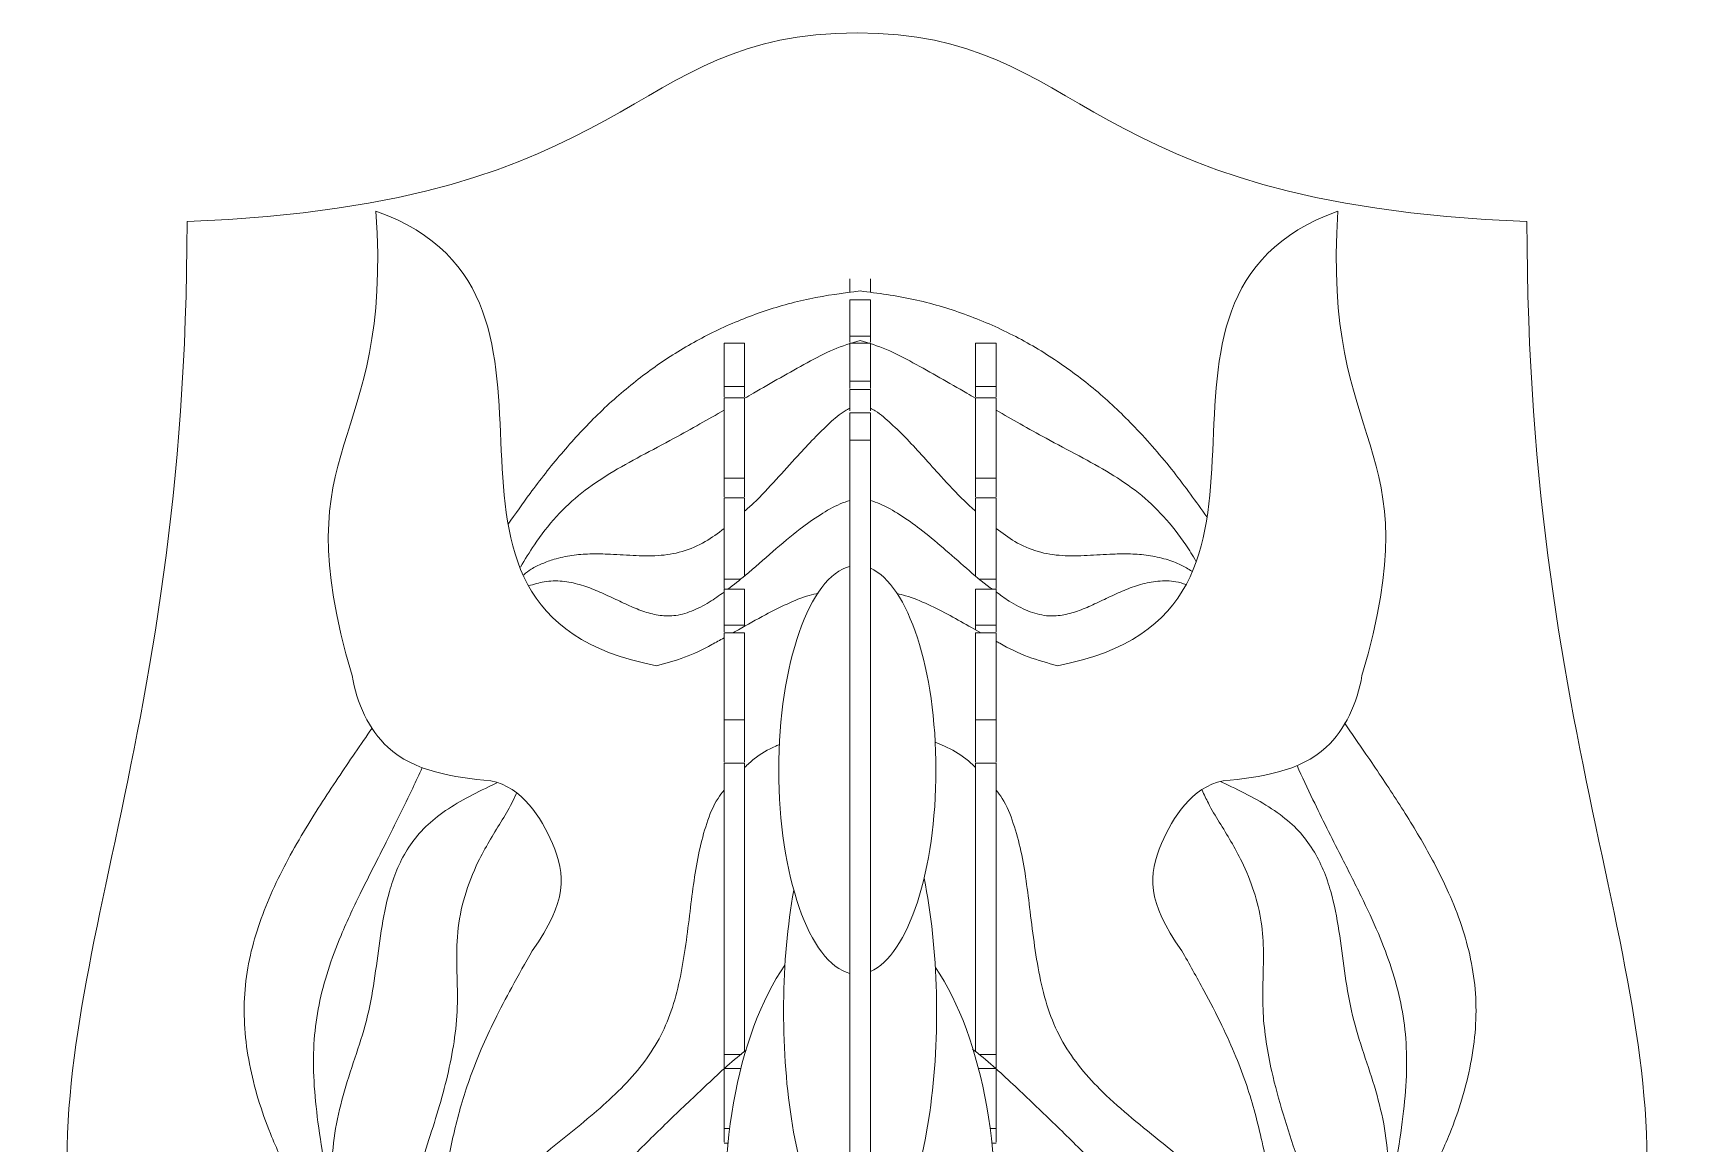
# Model space of a CAD drawing. Header units: millimetres. Extents: x -790 to 3917, y -2121 to 391.
# Drawn here: x -133.5 to 187.4, y -1247.1 to -1031 of the extents above; entities that cross this region are included whole.
import ezdxf

# ---------------------------------------------------------------- set-up
doc = ezdxf.new("R2010")
doc.units = ezdxf.units.MM

msp = doc.modelspace()

# ---------------------------------------------------------------- linework, layer by layer
at = {"color": 7, "linetype": 'Continuous', "lineweight": 15}
for p, q in [((29.56, -1082.89), (25.56, -1082.89)), ((25.56, -1089.99), (29.56, -1089.99)), ((25.56, -1089.99), (25.56, -1091.18)), ((29.56, -1089.99), (29.56, -1091.18)), ((5.06, -1091.33), (1.06, -1091.33)), ((29.56, -1091.35), (25.56, -1091.35)), ((54.06, -1091.33), (50.06, -1091.33)), ((1.06, -1099.78), (5.06, -1099.78)), ((1.06, -1101.81), (1.06, -1099.78)), ((5.06, -1101.81), (5.06, -1099.78)), ((25.56, -1098.78), (29.56, -1098.78)), ((25.56, -1098.78), (25.56, -1100.21)), ((29.56, -1100.39), (25.56, -1100.39)), ((29.56, -1098.78), (29.56, -1100.21)), ((50.06, -1099.78), (54.06, -1099.78)), ((50.06, -1099.78), (50.06, -1101.81)), ((54.06, -1099.78), (54.06, -1101.81)), ((5.06, -1101.98), (1.06, -1101.98)), ((54.06, -1101.98), (50.06, -1101.98)), ((29.56, -1110.25), (25.56, -1110.25)), ((1.06, -1117.63), (5.06, -1117.63)), ((1.06, -1121.29), (1.06, -1117.63)), ((5.06, -1121.29), (5.06, -1117.63)), ((50.06, -1117.63), (54.06, -1117.63)), ((50.06, -1117.63), (50.06, -1121.29)), ((54.06, -1117.63), (54.06, -1121.29)), ((5.06, -1121.47), (1.06, -1121.47)), ((54.06, -1121.47), (50.06, -1121.47)), ((1.06, -1137.34), (4.25, -1137.34)), ((1.06, -1139.12), (1.06, -1137.34)), ((5.06, -1139.29), (1.06, -1139.29)), ((54.06, -1139.29), (50.06, -1139.29)), ((50.9, -1137.34), (54.06, -1137.34)), ((54.06, -1137.34), (54.06, -1139.12)), ((1.06, -1146.29), (5.06, -1146.29)), ((1.06, -1147.57), (1.06, -1146.29)), ((5.06, -1147.74), (1.06, -1147.74)), ((5.06, -1146.51), (5.06, -1146.29)), ((50.06, -1146.29), (54.06, -1146.29)), ((50.06, -1146.29), (50.06, -1147.17)), ((54.06, -1147.74), (50.06, -1147.74)), ((54.06, -1146.29), (54.06, -1147.57)), ((1.06, -1164.68), (5.06, -1164.68)), ((1.06, -1172.93), (1.06, -1164.68)), ((5.06, -1172.93), (5.06, -1164.68)), ((50.06, -1164.68), (54.06, -1164.68)), ((50.06, -1164.68), (50.06, -1172.93)), ((54.06, -1164.68), (54.06, -1172.93)), ((5.06, -1173.11), (1.06, -1173.11)), ((54.06, -1173.11), (50.06, -1173.11)), ((25.56, -1214.09), (25.56, -1181.26)), ((29.56, -1181.26), (29.56, -1213.73)), ((1.06, -1229.84), (4.44, -1229.84)), ((1.06, -1232.45), (1.06, -1229.84)), ((50.68, -1229.84), (54.06, -1229.84)), ((54.06, -1229.84), (54.06, -1232.45)), ((4.33, -1232.62), (1.06, -1232.62)), ((54.06, -1232.62), (50.62, -1232.62)), ((1.06, -1244.28), (2.14, -1244.28)), ((1.06, -1246.93), (1.06, -1244.28)), ((52.88, -1244.28), (54.06, -1244.28)), ((54.06, -1244.28), (54.06, -1246.93)), ((1.81, -1247.1), (1.06, -1247.1)), ((54.06, -1247.1), (53.23, -1247.1))]:
    msp.add_line(p, q, dxfattribs=at)
for centre, major_axis, ratio, start_param, end_param in [((27.03, -1174.45), (0, -39.82), 0.384256, 3.237914, 6.186864), ((27.03, -1174.45), (0, -39.82), 0.384256, 0.165979, 2.975614), ((27.56, -1221.53), (0, -47.3), 0.315159, 0.134575, 2.152609), ((27.56, -1221.53), (0, -47.3), 0.315159, 4.188461, 6.14861), ((27.56, -1259.74), (0.21, -56.56), 0.466271, 3.721569, 6.199171), ((27.56, -1259.74), (0.21, -56.56), 0.466271, 0.067798, 2.54421)]:
    msp.add_ellipse(centre, major_axis=major_axis, ratio=ratio, start_param=start_param, end_param=end_param, dxfattribs=at)
for points, degree in [([(-103.52, -1067.69), (-14.75, -1064.11), (-18.66, -1030.96), (26.96, -1030.96)], 3), ([(26.96, -1030.96), (72.58, -1030.96), (68.66, -1064.11), (157.44, -1067.69)], 3), ([(-71.38, -1156.08), (-85.18, -1109.72), (-63.42, -1112.83), (-66.72, -1065.65)], 3), ([(-66.72, -1065.65), (-19.46, -1082.48), (-67.1, -1143.72), (-12.11, -1154.16)], 3), ([(66.02, -1154.16), (121.01, -1143.72), (73.38, -1082.48), (120.63, -1065.65)], 3), ([(120.63, -1065.65), (117.34, -1112.83), (139.1, -1109.72), (125.3, -1156.08)], 3), ([(25.56, -1078.83), (25.56, -1079.7), (25.56, -1080.56), (25.56, -1081.39)], 3), ([(29.56, -1078.83), (29.56, -1079.7), (29.56, -1080.56), (29.56, -1081.39)], 3), ([(25.56, -1082.89), (25.56, -1085.33), (25.56, -1087.64), (25.56, -1089.99)], 3), ([(29.56, -1082.89), (29.56, -1085.33), (29.56, -1087.64), (29.56, -1089.99)], 3), ([(1.06, -1091.33), (1.06, -1093.6), (1.06, -1096.36), (1.06, -1099.78)], 3), ([(5.06, -1091.33), (5.06, -1093.6), (5.06, -1096.36), (5.06, -1099.78)], 3), ([(25.56, -1091.35), (25.56, -1093.69), (25.56, -1096.11), (25.56, -1098.78)], 3), ([(29.56, -1091.35), (29.56, -1093.69), (29.56, -1096.11), (29.56, -1098.78)], 3), ([(50.06, -1091.33), (50.06, -1093.6), (50.06, -1096.36), (50.06, -1099.78)], 3), ([(54.06, -1091.33), (54.06, -1093.6), (54.06, -1096.36), (54.06, -1099.78)], 3), ([(25.56, -1100.39), (25.56, -1104.55)], 1), ([(29.56, -1100.39), (29.56, -1104.55)], 1), ([(29.56, -1104.9), (25.56, -1104.9)], 1)]:
    msp.add_open_spline(points, degree=degree, dxfattribs=at)
for points, knots in [([(-64.64, -1464.17), (-64.64, -1399.93), (-165.83, -1261.5), (-103.52, -1173.67), (-103.52, -1067.69)], [0, 0, 0, 0, 0.518408, 1, 1, 1, 1]), ([(157.44, -1067.69), (157.44, -1173.67), (219.74, -1261.5), (118.55, -1399.93), (118.55, -1464.17)], [0, 0, 0, 0, 0.481592, 1, 1, 1, 1]), ([(-40.96, -1126.6), (-39.56, -1124.6), (-36.3, -1119.9), (-30.71, -1112.84), (-24.07, -1105.56), (-16.82, -1099.08), (-9, -1093.49), (-0.67, -1088.82), (8.29, -1085.15), (17.74, -1082.45), (24.27, -1081.61), (27.56, -1081.18)], [0, 0, 0, 0, 0.085962, 0.201464, 0.316765, 0.432692, 0.54313, 0.654873, 0.768349, 0.883526, 1, 1, 1, 1]), ([(27.56, -1081.18), (31.04, -1081.64), (37.96, -1082.55), (47.94, -1085.52), (57.35, -1089.58), (66.05, -1094.73), (73.99, -1100.76), (81.57, -1107.99), (88.62, -1116.16), (92.99, -1122.24), (95.1, -1125.18)], [0, 0, 0, 0, 0.12603, 0.250544, 0.373062, 0.49368, 0.61288, 0.730909, 0.869606, 1, 1, 1, 1]), ([(5.06, -1102.09), (5.63, -1101.76), (7.95, -1100.41), (12, -1098.08), (17.19, -1095.18), (22.25, -1092.47), (25.83, -1091.36), (27.56, -1090.83)], [0, 0, 0, 0, 0.078358, 0.318843, 0.556196, 0.785181, 1, 1, 1, 1]), ([(27.56, -1090.83), (29.29, -1091.36), (32.86, -1092.47), (37.93, -1095.18), (43.11, -1098.08), (47.16, -1100.41), (49.47, -1101.75), (50.03, -1102.07)], [0, 0, 0, 0, 0.215136, 0.444459, 0.682162, 0.923002, 1, 1, 1, 1]), ([(1.06, -1101.98), (1.06, -1104.76), (1.06, -1109.66), (1.06, -1115.51), (1.06, -1117.63)], [0.07671218, 0.07671218, 0.07671218, 0.07671218, 0.10533173, 0.12115895, 0.12115895, 0.12115895, 0.12115895]), ([(5.06, -1101.98), (5.06, -1104.76), (5.06, -1109.66), (5.06, -1115.51), (5.06, -1117.63)], [0.07671218, 0.07671218, 0.07671218, 0.07671218, 0.10533173, 0.12115895, 0.12115895, 0.12115895, 0.12115895]), ([(5.06, -1124.1), (5.65, -1123.58), (7.83, -1121.65), (11.19, -1117.95), (15.04, -1113.69), (18.47, -1109.95), (21.53, -1107), (23.82, -1104.93), (25.25, -1104.17), (25.56, -1104.01)], [0, 0, 0, 0, 0.082406, 0.302969, 0.520058, 0.681886, 0.831106, 0.964083, 1, 1, 1, 1]), ([(29.56, -1104.02), (29.88, -1104.19), (31.36, -1104.97), (33.7, -1107.1), (36.82, -1110.12), (40, -1113.62), (43.67, -1117.66), (46.93, -1121.29), (49.32, -1123.43), (50.06, -1124.09)], [0, 0, 0, 0, 0.038097, 0.174025, 0.326685, 0.492182, 0.665748, 0.896949, 1, 1, 1, 1]), ([(50.06, -1101.98), (50.06, -1104.76), (50.06, -1109.66), (50.06, -1115.51), (50.06, -1117.63)], [0.07671218, 0.07671218, 0.07671218, 0.07671218, 0.10533173, 0.12115895, 0.12115895, 0.12115895, 0.12115895]), ([(54.06, -1101.98), (54.06, -1104.76), (54.06, -1109.66), (54.06, -1115.51), (54.06, -1117.63)], [0.07671218, 0.07671218, 0.07671218, 0.07671218, 0.10533173, 0.12115895, 0.12115895, 0.12115895, 0.12115895]), ([(-38.57, -1134.95), (-37.7, -1133.49), (-35.62, -1130.03), (-31.75, -1125.06), (-26.78, -1120.38), (-21.13, -1116.6), (-15.02, -1113.24), (-9.11, -1110.16), (-3.73, -1107.16), (-0.5, -1105.31), (1.06, -1104.41)], [0, 0, 0, 0, 0.100156, 0.237761, 0.369575, 0.500914, 0.636966, 0.780778, 0.89381, 1, 1, 1, 1]), ([(25.56, -1104.9), (25.56, -1104.91), (25.56, -1104.93), (25.56, -1105.13), (25.56, -1105.63), (25.56, -1106.66), (25.56, -1108.28), (25.56, -1109.53), (25.56, -1110.25)], [0, 0, 0, 0, 0.054376, 0.117047, 0.187751, 0.375357, 0.643377, 1, 1, 1, 1]), ([(29.56, -1104.9), (29.56, -1104.91), (29.56, -1104.93), (29.56, -1105.13), (29.56, -1105.63), (29.56, -1106.66), (29.56, -1108.28), (29.56, -1109.53), (29.56, -1110.25)], [0, 0, 0, 0, 0.054376, 0.117047, 0.187751, 0.375357, 0.643377, 1, 1, 1, 1]), ([(54.06, -1104.41), (55.62, -1105.31), (58.84, -1107.16), (64.22, -1110.16), (70.13, -1113.24), (76.25, -1116.6), (81.9, -1120.37), (86.86, -1125.07), (90.47, -1129.66), (92.32, -1132.72), (92.96, -1133.79)], [0, 0, 0, 0, 0.109118, 0.225267, 0.373045, 0.512849, 0.64781, 0.783259, 0.924658, 1, 1, 1, 1]), ([(25.56, -1110.25), (25.56, -1113.48), (25.56, -1119.88), (25.56, -1129.71), (25.56, -1139.48), (25.56, -1149.21), (25.56, -1159.85), (25.56, -1171.34), (25.56, -1183.78), (25.56, -1197.71), (25.56, -1212.96), (25.56, -1229.1), (25.56, -1244.84), (25.56, -1258.56), (25.56, -1270.49), (25.56, -1280.66), (25.56, -1290.96), (25.56, -1301.15), (25.56, -1308.9), (25.56, -1313.1), (25.56, -1314.18)], [0, 0, 0, 0, 0.046202, 0.091664, 0.13679, 0.181783, 0.226885, 0.286315, 0.345975, 0.40556, 0.485012, 0.564195, 0.643567, 0.723287, 0.775222, 0.827264, 0.87937, 0.931169, 0.982183, 1, 1, 1, 1]), ([(29.56, -1110.25), (29.56, -1113.48), (29.56, -1119.88), (29.56, -1129.71), (29.56, -1139.48), (29.56, -1149.21), (29.56, -1159.85), (29.56, -1171.34), (29.56, -1183.78), (29.56, -1197.71), (29.56, -1212.96), (29.56, -1229.1), (29.56, -1244.84), (29.56, -1258.56), (29.56, -1270.49), (29.56, -1280.66), (29.56, -1290.96), (29.56, -1301.15), (29.56, -1308.9), (29.56, -1313.1), (29.56, -1314.18)], [0, 0, 0, 0, 0.046202, 0.091664, 0.13679, 0.181783, 0.226885, 0.286315, 0.345975, 0.40556, 0.485012, 0.564195, 0.643567, 0.723287, 0.775222, 0.827264, 0.87937, 0.931169, 0.982183, 1, 1, 1, 1]), ([(1.06, -1121.47), (1.06, -1124.36), (1.06, -1130.31), (1.06, -1135.2), (1.06, -1137.34)], [0.13066989, 0.13066989, 0.13066989, 0.13066989, 0.15220673, 0.17533896, 0.17533896, 0.17533896, 0.17533896]), ([(1.81, -1139.29), (2.94, -1138.4), (5.95, -1136.03), (10.51, -1131.96), (15.28, -1127.87), (19.68, -1124.8), (22.92, -1122.89), (24.93, -1122.19), (25.56, -1121.97)], [0, 0, 0, 0, 0.145914, 0.388159, 0.621317, 0.783571, 0.93312, 1, 1, 1, 1]), ([(5.06, -1121.47), (5.06, -1123.45), (5.06, -1127.43), (5.06, -1132.7), (5.06, -1135.43), (5.06, -1136.69)], [0, 0, 0, 0, 0.349544, 0.698188, 1, 1, 1, 1]), ([(29.56, -1121.97), (30.18, -1122.19), (32.19, -1122.89), (35.43, -1124.8), (39.54, -1127.66), (43.78, -1131.26), (48.28, -1135.17), (51.41, -1137.96), (53.19, -1139.2), (53.33, -1139.29)], [0, 0, 0, 0, 0.0668341, 0.2162806, 0.3784237, 0.5751432, 0.7801758, 0.9835381, 1, 1, 1, 1]), ([(50.06, -1121.47), (50.06, -1123.45), (50.06, -1127.43), (50.06, -1132.69), (50.06, -1135.4), (50.06, -1136.65)], [0, 0, 0, 0, 0.350724, 0.700546, 1, 1, 1, 1]), ([(54.06, -1121.47), (54.06, -1124.36), (54.06, -1130.31), (54.06, -1135.2), (54.06, -1137.34)], [0.13066989, 0.13066989, 0.13066989, 0.13066989, 0.15220673, 0.17533896, 0.17533896, 0.17533896, 0.17533896]), ([(-37.95, -1136.45), (-37.48, -1136.07), (-36.38, -1135.19), (-34.35, -1134.25), (-31.71, -1133.27), (-28.6, -1132.61), (-25.12, -1132.35), (-21.15, -1132.41), (-16.72, -1132.72), (-11.83, -1132.86), (-6.99, -1132.12), (-2.63, -1130.22), (-0.13, -1128.35), (1.06, -1127.47)], [0, 0, 0, 0, 0.043604, 0.102708, 0.162243, 0.249048, 0.333342, 0.416335, 0.538581, 0.657123, 0.772934, 0.89215, 1, 1, 1, 1]), ([(54.06, -1127.45), (55.24, -1128.34), (57.74, -1130.22), (62.11, -1132.12), (66.94, -1132.86), (71.84, -1132.72), (76.26, -1132.41), (80.23, -1132.35), (83.72, -1132.61), (87.03, -1133.33), (89.9, -1134.37), (91.47, -1135.33), (92.15, -1135.76)], [0, 0, 0, 0, 0.111212, 0.233829, 0.352944, 0.474867, 0.6006, 0.68596, 0.772659, 0.86194, 0.93992, 1, 1, 1, 1]), ([(-36.98, -1138.63), (-35.98, -1138.31), (-33.86, -1137.63), (-30.45, -1137.6), (-27.06, -1138.28), (-23.86, -1139.45), (-20.79, -1140.87), (-17.79, -1142.32), (-14.82, -1143.58), (-11.81, -1144.42), (-8.55, -1144.57), (-5.14, -1143.62), (-1.89, -1141.94), (0.11, -1140.5), (1.06, -1139.82)], [0, 0, 0, 0, 0.0774979, 0.1644384, 0.2485696, 0.3325685, 0.4165486, 0.4992077, 0.5789731, 0.655216, 0.7297633, 0.817434, 0.9139285, 1, 1, 1, 1]), ([(1.06, -1139.29), (1.06, -1139.34), (1.06, -1142.18), (1.06, -1144.02), (1.06, -1146.29)], [0.18280188, 0.18280188, 0.18280188, 0.18280188, 0.18345673, 0.21791452, 0.21791452, 0.21791452, 0.21791452]), ([(5.06, -1139.29), (5.06, -1139.34), (5.06, -1142.18), (5.06, -1144.02), (5.06, -1146.29)], [0.18280188, 0.18280188, 0.18280188, 0.18280188, 0.18345673, 0.21791452, 0.21791452, 0.21791452, 0.21791452]), ([(50.06, -1139.29), (50.06, -1139.34), (50.06, -1142.18), (50.06, -1144.02), (50.06, -1146.29)], [0.18280188, 0.18280188, 0.18280188, 0.18280188, 0.18345673, 0.21791452, 0.21791452, 0.21791452, 0.21791452]), ([(54.06, -1139.8), (54.89, -1140.42), (56.84, -1141.84), (60.08, -1143.56), (63.61, -1144.58), (66.93, -1144.42), (69.94, -1143.58), (72.91, -1142.32), (75.9, -1140.87), (78.97, -1139.45), (82.18, -1138.27), (85.56, -1137.61), (88.62, -1137.59), (90.41, -1138.15), (91.07, -1138.35)], [0, 0, 0, 0, 0.078733, 0.183206, 0.277686, 0.354219, 0.432493, 0.514384, 0.599246, 0.685464, 0.771701, 0.858073, 0.947331, 1, 1, 1, 1]), ([(54.06, -1139.29), (54.06, -1139.34), (54.06, -1142.18), (54.06, -1144.02), (54.06, -1146.29)], [0.18280188, 0.18280188, 0.18280188, 0.18280188, 0.18345673, 0.21791452, 0.21791452, 0.21791452, 0.21791452]), ([(2.84, -1147.74), (3.19, -1147.55), (5.29, -1146.39), (8.71, -1144.38), (13.29, -1142.12), (16.74, -1140.65), (18.85, -1140.18), (19.45, -1140.05)], [0, 0, 0, 0, 0.064714, 0.391642, 0.647016, 0.900182, 1, 1, 1, 1]), ([(34.76, -1140.13), (35.31, -1140.25), (37.4, -1140.72), (40.85, -1142.23), (45.12, -1144.35), (48.48, -1146.3), (50.48, -1147.41), (51.08, -1147.74)], [0, 0, 0, 0, 0.09387, 0.355995, 0.620467, 0.886396, 1, 1, 1, 1]), ([(-12.11, -1154.16), (-10.26, -1153.67), (-6.52, -1152.69), (-2.22, -1150.58), (0.26, -1149.18), (1.06, -1148.74)], [0, 0, 0, 0, 0.400382, 0.808967, 1, 1, 1, 1]), ([(1.06, -1147.74), (1.06, -1148.14), (1.06, -1150.93), (1.06, -1156.03), (1.06, -1162.77), (1.06, -1164.68)], [0.22494946, 0.22494946, 0.22494946, 0.22494946, 0.23033173, 0.26158173, 0.27305015, 0.27305015, 0.27305015, 0.27305015]), ([(5.06, -1147.74), (5.06, -1148.14), (5.06, -1150.93), (5.06, -1156.03), (5.06, -1162.77), (5.06, -1164.68)], [0.22494946, 0.22494946, 0.22494946, 0.22494946, 0.23033173, 0.26158173, 0.27305015, 0.27305015, 0.27305015, 0.27305015]), ([(50.06, -1147.74), (50.06, -1148.14), (50.06, -1150.93), (50.06, -1156.03), (50.06, -1162.77), (50.06, -1164.68)], [0.22494946, 0.22494946, 0.22494946, 0.22494946, 0.23033173, 0.26158173, 0.27305015, 0.27305015, 0.27305015, 0.27305015]), ([(54.06, -1147.74), (54.06, -1148.14), (54.06, -1150.93), (54.06, -1156.03), (54.06, -1162.77), (54.06, -1164.68)], [0.22494946, 0.22494946, 0.22494946, 0.22494946, 0.23033173, 0.26158173, 0.27305015, 0.27305015, 0.27305015, 0.27305015]), ([(54.06, -1149.41), (54.29, -1149.54), (56.3, -1150.67), (60.17, -1152.6), (64.09, -1153.64), (66.02, -1154.16)], [0, 0, 0, 0, 0.061102, 0.535651, 1, 1, 1, 1]), ([(-44.33, -1176.55), (-51.54, -1175.93), (-64.74, -1173.97), (-70.49, -1161.43), (-71.38, -1156.08)], [0.44846489, 0.44846489, 0.44846489, 0.44846489, 0.46875, 0.48317101, 0.48317101, 0.48317101, 0.48317101]), ([(125.3, -1156.08), (124.41, -1161.43), (118.66, -1173.97), (105.46, -1175.93), (98.25, -1176.55)], [0.51682899, 0.51682899, 0.51682899, 0.51682899, 0.53125, 0.55153511, 0.55153511, 0.55153511, 0.55153511]), ([(-74.99, -1270.25), (-76.29, -1267.59), (-78.99, -1262.1), (-83.39, -1253.93), (-87.1, -1246.05), (-89.75, -1238.6), (-91.47, -1231.77), (-92.41, -1224.88), (-92.46, -1218.04), (-91.51, -1211.36), (-89.73, -1204.91), (-87.27, -1198.65), (-84.27, -1192.52), (-79.95, -1184.93), (-74.31, -1176.2), (-69.71, -1169.54), (-67.47, -1166.3)], [0, 0, 0, 0, 0.078028, 0.161243, 0.244621, 0.307214, 0.369183, 0.430123, 0.489925, 0.548986, 0.607166, 0.666099, 0.725978, 0.786697, 0.896158, 1, 1, 1, 1]), ([(121.9, -1165.3), (123.29, -1167.32), (126.7, -1172.24), (132, -1180.12), (137.54, -1189.04), (141.83, -1197.26), (144.78, -1204.7), (146.61, -1211.25), (147.57, -1217.98), (147.53, -1224.84), (146.59, -1231.74), (144.87, -1238.59), (142.22, -1246.04), (138.51, -1253.93), (134.1, -1262.1), (131.4, -1267.6), (130.09, -1270.27)], [0, 0, 0, 0, 0.063986, 0.155959, 0.247624, 0.337765, 0.397294, 0.456037, 0.51459, 0.573872, 0.634285, 0.69572, 0.757777, 0.840262, 0.922585, 1, 1, 1, 1]), ([(5.06, -1173.97), (5.67, -1173.4), (7.48, -1171.73), (9.88, -1170.31), (11.66, -1169.59), (11.91, -1169.49)], [0, 0, 0, 0, 0.303115, 0.899123, 1, 1, 1, 1]), ([(42.16, -1169.07), (42.77, -1169.3), (44.9, -1170.14), (47.63, -1171.72), (49.45, -1173.4), (50.06, -1173.97)], [0, 0, 0, 0, 0.208699, 0.733234, 1, 1, 1, 1]), ([(-75.5, -1258.32), (-75.96, -1255.76), (-76.95, -1250.34), (-78.2, -1242.28), (-78.96, -1234.37), (-78.89, -1227.06), (-77.94, -1220.15), (-76.14, -1213.36), (-73.34, -1205.95), (-69.41, -1197.67), (-64.54, -1188.21), (-60.58, -1180.21), (-58.33, -1175.33), (-57.72, -1173.99)], [0, 0, 0, 0, 0.08762, 0.186124, 0.274925, 0.355186, 0.432131, 0.509712, 0.591615, 0.699004, 0.81871, 0.950304, 1, 1, 1, 1]), ([(1.06, -1173.11), (1.06, -1173.8), (1.06, -1177.33), (1.06, -1186.59), (1.06, -1201.29), (1.06, -1219.4), (1.06, -1226.97), (1.06, -1229.84)], [0.289037, 0.289037, 0.289037, 0.289037, 0.2928317, 0.3084567, 0.3397067, 0.3709567, 0.395802, 0.395802, 0.395802, 0.395802]), ([(5.06, -1173.11), (5.06, -1176.24), (5.06, -1182.5), (5.06, -1192.22), (5.06, -1200.88), (5.06, -1208.28), (5.06, -1214.14), (5.06, -1219.65), (5.06, -1223.98), (5.06, -1227.12), (5.06, -1228.62), (5.06, -1229.29)], [0, 0, 0, 0, 0.1674392, 0.3340177, 0.5028023, 0.6039729, 0.7028713, 0.7964419, 0.8856862, 0.9487808, 1, 1, 1, 1]), ([(50.06, -1173.11), (50.06, -1176.24), (50.06, -1182.5), (50.06, -1192.22), (50.06, -1200.88), (50.06, -1208.28), (50.06, -1214.14), (50.06, -1219.65), (50.06, -1223.98), (50.06, -1227.12), (50.06, -1228.62), (50.06, -1229.29)], [0, 0, 0, 0, 0.1674392, 0.3340177, 0.5028023, 0.6039729, 0.7028713, 0.7964419, 0.8856862, 0.9487808, 1, 1, 1, 1]), ([(54.06, -1173.11), (54.06, -1173.8), (54.06, -1177.33), (54.06, -1186.59), (54.06, -1201.29), (54.06, -1219.4), (54.06, -1226.97), (54.06, -1229.84)], [0.289037, 0.289037, 0.289037, 0.289037, 0.2928317, 0.3084567, 0.3397067, 0.3709567, 0.395802, 0.395802, 0.395802, 0.395802]), ([(112.65, -1173.58), (113.68, -1175.81), (116.41, -1181.76), (120.69, -1190.2), (125.08, -1198.81), (128.49, -1206.08), (131.14, -1213), (132.99, -1219.84), (133.99, -1226.84), (134.08, -1234.25), (133.33, -1242.21), (132.07, -1250.33), (131.07, -1255.81), (130.6, -1258.42)], [0, 0, 0, 0, 0.08244, 0.219281, 0.317214, 0.406484, 0.488195, 0.565433, 0.643415, 0.724698, 0.813059, 0.911087, 1, 1, 1, 1]), ([(-57.77, -1343.69), (-58.92, -1341.09), (-61.39, -1335.5), (-65.11, -1326.93), (-68.38, -1317.7), (-70.68, -1308.13), (-72.24, -1298.5), (-73.34, -1288.88), (-74.2, -1279.35), (-75.08, -1269.8), (-75.65, -1260.28), (-75.53, -1251.44), (-74.58, -1243.32), (-72.68, -1235.98), (-70.18, -1228.78), (-67.95, -1221.35), (-66.74, -1213.59), (-65.79, -1205.8), (-64.54, -1199.18), (-62.76, -1193.9), (-60.72, -1189.89), (-57.91, -1186.19), (-54.2, -1182.93), (-49.71, -1180.18), (-45.94, -1178.27), (-43.72, -1177.24), (-43.18, -1176.99)], [0, 0, 0, 0, 0.047203, 0.101563, 0.155421, 0.209731, 0.264869, 0.317571, 0.370749, 0.424074, 0.477011, 0.529158, 0.570945, 0.612667, 0.654889, 0.69769, 0.741328, 0.785255, 0.828364, 0.853014, 0.877611, 0.902848, 0.929809, 0.959204, 0.990175, 1, 1, 1, 1]), ([(-36.28, -1209.65), (-29.45, -1200.03), (-29.97, -1190.7), (-38.29, -1177.86), (-44.33, -1176.55)], [0, 0, 0, 0, 0.54736, 1, 1, 1, 1]), ([(98.25, -1176.55), (92.21, -1177.86), (83.88, -1190.7), (83.37, -1200.03), (90.2, -1209.65)], [0, 0, 0, 0, 0.45264, 1, 1, 1, 1]), ([(97.76, -1176.74), (98.48, -1177.07), (100.88, -1178.18), (104.82, -1180.18), (109.31, -1182.93), (113.03, -1186.19), (115.83, -1189.89), (117.87, -1193.9), (119.66, -1199.18), (120.91, -1205.8), (121.86, -1213.59), (123.06, -1221.35), (125.3, -1228.78), (127.8, -1235.98), (129.7, -1243.32), (130.67, -1251.63), (130.77, -1260.86), (130.1, -1270.96), (129.16, -1281.08), (128.23, -1291.18), (126.98, -1301.14), (125.25, -1310.72), (122.82, -1319.84), (119.57, -1328.47), (115.87, -1337.01), (112.94, -1343.36), (111.48, -1346.97), (111.21, -1347.66)], [0, 0, 0, 0, 0.012723, 0.042875, 0.071493, 0.097743, 0.122312, 0.146259, 0.170257, 0.212228, 0.254993, 0.297479, 0.339148, 0.380254, 0.420873, 0.461556, 0.515426, 0.570144, 0.62521, 0.680039, 0.734278, 0.787722, 0.837408, 0.886864, 0.936889, 0.988048, 1, 1, 1, 1]), ([(-57.95, -1342.71), (-58.19, -1342.18), (-59.35, -1339.62), (-60.4, -1334.66), (-61.08, -1328.01), (-61.02, -1321.23), (-60.61, -1314.39), (-60.05, -1306.76), (-60.07, -1298.32), (-61.4, -1289.26), (-62.65, -1280.95), (-63.05, -1273.32), (-62.28, -1266.46), (-60.69, -1259.72), (-58.63, -1253.07), (-56.4, -1246.46), (-54.31, -1239.85), (-52.55, -1233.23), (-51.29, -1226.56), (-50.73, -1219.78), (-51.02, -1212.96), (-51.03, -1205.99), (-49.63, -1198.98), (-47.32, -1193.11), (-44.7, -1188.39), (-42.44, -1184.65), (-40.55, -1181.59), (-39.66, -1179.67), (-39.36, -1179.03)], [0, 0, 0, 0, 0.010417, 0.049924, 0.089463, 0.129621, 0.170444, 0.211681, 0.26586, 0.320412, 0.374708, 0.415572, 0.456208, 0.497251, 0.538739, 0.580305, 0.621508, 0.662224, 0.702327, 0.742393, 0.782981, 0.824105, 0.866165, 0.909506, 0.936019, 0.962255, 0.987346, 1, 1, 1, 1]), ([(-54.69, -1293.16), (-54.54, -1290.64), (-54.23, -1285.58), (-52.87, -1278.1), (-50.61, -1270.85), (-47.33, -1263.99), (-43.18, -1258.01), (-38.35, -1253.02), (-33.33, -1248.69), (-28.15, -1244.54), (-23.08, -1240.38), (-18.38, -1236), (-14.33, -1231.34), (-11.08, -1226.24), (-8.84, -1220.65), (-7.35, -1214.65), (-6.34, -1208.39), (-5.58, -1202.15), (-4.83, -1196.08), (-3.88, -1190.31), (-2.41, -1184.93), (-0.84, -1180.86), (0.65, -1178.93), (1.06, -1178.41)], [0, 0, 0, 0, 0.057225, 0.11444, 0.171521, 0.228558, 0.28586, 0.335232, 0.385398, 0.435742, 0.485359, 0.533675, 0.580792, 0.624809, 0.669733, 0.716368, 0.764428, 0.81306, 0.858646, 0.902844, 0.94501, 0.985124, 1, 1, 1, 1]), ([(54.06, -1178.41), (54.46, -1178.93), (55.95, -1180.86), (57.52, -1184.93), (59, -1190.31), (59.94, -1196.08), (60.71, -1202.28), (61.5, -1208.77), (62.61, -1215.39), (64.27, -1221.7), (66.86, -1227.52), (70.48, -1232.66), (75.06, -1237.57), (80.52, -1242.35), (86.6, -1247.19), (92.61, -1252.19), (97.8, -1257.41), (101.81, -1263.03), (104.79, -1268.74), (107.04, -1274.78), (108.57, -1281.04), (109.49, -1287.35), (109.76, -1291.58), (109.89, -1293.65)], [0, 0, 0, 0, 0.01482, 0.054785, 0.096793, 0.140826, 0.186241, 0.23762, 0.28829, 0.337287, 0.384432, 0.430943, 0.47818, 0.5355, 0.594346, 0.653381, 0.711435, 0.759919, 0.808158, 0.856398, 0.904681, 0.953156, 1, 1, 1, 1]), ([(94.16, -1178.37), (94.56, -1179.24), (95.54, -1181.38), (97.55, -1184.65), (99.81, -1188.39), (102.27, -1192.81), (104.39, -1198.03), (105.84, -1204), (106.22, -1210), (105.98, -1215.89), (105.95, -1221.73), (106.58, -1227.51), (107.85, -1234.1), (109.9, -1241.51), (112.62, -1249.73), (115.34, -1257.97), (117.3, -1265.77), (118.15, -1273.1), (117.84, -1279.88), (116.93, -1286.64), (115.87, -1293.47), (115.13, -1300.41), (115.23, -1307.4), (115.72, -1314.33), (116.14, -1321.19), (116.19, -1327.97), (115.56, -1334.66), (113.98, -1341.13), (112.13, -1345.11), (111.21, -1347.08)], [0, 0, 0, 0, 0.016428, 0.040728, 0.066138, 0.091816, 0.127882, 0.163037, 0.197379, 0.231314, 0.264816, 0.298045, 0.331352, 0.380606, 0.430575, 0.480782, 0.530435, 0.569008, 0.607771, 0.64712, 0.686783, 0.72713, 0.767279, 0.807306, 0.846934, 0.885916, 0.924295, 0.962641, 1, 1, 1, 1]), ([(-55.85, -1353.7), (-55.95, -1353.38), (-56.99, -1349.72), (-58.07, -1342.49), (-59.23, -1331.07), (-59.63, -1318.44), (-59.56, -1304.56), (-58.74, -1291.05), (-57.26, -1278.05), (-55.46, -1265.97), (-53.54, -1254.66), (-51.77, -1245.77), (-49.98, -1239.05), (-48.31, -1233.95), (-46.19, -1228.64), (-43.51, -1222.87), (-40.15, -1216.48), (-37.63, -1212.02), (-36.28, -1209.65)], [0, 0, 0, 0, 0.006866, 0.076984, 0.14722, 0.239458, 0.332425, 0.428111, 0.513208, 0.597207, 0.675267, 0.745581, 0.780528, 0.81604, 0.853983, 0.896249, 0.944723, 1, 1, 1, 1]), ([(90.2, -1209.65), (91.66, -1212.23), (94.38, -1217.03), (97.94, -1223.91), (100.73, -1230.09), (102.88, -1235.8), (104.55, -1241.35), (105.9, -1246.98), (107.25, -1253.7), (108.65, -1261.7), (110.15, -1271.01), (111.48, -1280.7), (112.69, -1291.75), (113.44, -1303.94), (113.58, -1317.2), (113.12, -1330.26), (112.46, -1340), (111.42, -1345.28), (111.22, -1346.3)], [0, 0, 0, 0, 0.063208, 0.117841, 0.165118, 0.207623, 0.247936, 0.288555, 0.331125, 0.394055, 0.461863, 0.532199, 0.602573, 0.69889, 0.792501, 0.885296, 0.977809, 1, 1, 1, 1]), ([(-44.2, -1391.02), (-45.14, -1389.55), (-47.29, -1386.19), (-50, -1380.59), (-52.11, -1374.2), (-53.01, -1367.48), (-52.85, -1360.62), (-51.78, -1353.76), (-49.97, -1347.03), (-48.18, -1340.89), (-46.87, -1335.27), (-46.28, -1330.16), (-46.6, -1325.06), (-48.2, -1320.13), (-50.41, -1315.43), (-52.65, -1310.76), (-54.47, -1306), (-55.36, -1301.03), (-55.34, -1296.01), (-54.47, -1291.09), (-52.65, -1286.07), (-49.72, -1281.14), (-45.79, -1276.41), (-41.33, -1272.01), (-36.58, -1267.84), (-30.79, -1262.91), (-24.27, -1256.99), (-17.06, -1250.05), (-9.98, -1243.02), (-2.61, -1236.05), (2.45, -1231.28), (5.27, -1229.11), (5.35, -1229.05)], [0, 0, 0, 0, 0.027531, 0.062662, 0.097402, 0.132771, 0.168609, 0.204986, 0.241647, 0.277911, 0.305563, 0.332271, 0.358432, 0.385199, 0.413119, 0.440011, 0.466631, 0.492876, 0.518973, 0.545022, 0.571053, 0.60245, 0.634586, 0.667516, 0.700823, 0.733846, 0.787086, 0.839045, 0.891075, 0.94398, 0.998492, 1, 1, 1, 1]), ([(49.48, -1228.83), (49.65, -1228.97), (52.58, -1231.21), (57.73, -1236.04), (65.09, -1243.02), (72.18, -1250.05), (79.39, -1256.99), (85.9, -1262.91), (91.7, -1267.84), (96.44, -1272.01), (100.91, -1276.41), (104.83, -1281.14), (107.77, -1286.07), (109.58, -1291.09), (110.46, -1296.01), (110.48, -1301.03), (109.59, -1306), (107.77, -1310.76), (105.48, -1315.53), (103.18, -1320.41), (101.58, -1325.66), (101.43, -1331.1), (102.23, -1336.52), (103.61, -1341.98), (105.31, -1347.84), (106.97, -1354.12), (107.98, -1360.87), (108.11, -1367.61), (107.21, -1374.28), (105.07, -1380.7), (102.35, -1386.28), (100.22, -1389.59), (99.32, -1390.99)], [0, 0, 0, 0, 0.003398, 0.057819, 0.110635, 0.162576, 0.214447, 0.267598, 0.300566, 0.333816, 0.36669, 0.398773, 0.430117, 0.456103, 0.482108, 0.508162, 0.534362, 0.560937, 0.587784, 0.617311, 0.64554, 0.673267, 0.701748, 0.731282, 0.761562, 0.797506, 0.833154, 0.868278, 0.902955, 0.93827, 0.973989, 1, 1, 1, 1]), ([(1.06, -1232.62), (1.06, -1235.65), (1.06, -1239.02), (1.06, -1243.23), (1.06, -1244.28)], [0.4043029, 0.4043029, 0.4043029, 0.4043029, 0.43345673, 0.4428873, 0.4428873, 0.4428873, 0.4428873]), ([(54.06, -1232.62), (54.06, -1235.65), (54.06, -1239.02), (54.06, -1243.23), (54.06, -1244.28)], [0.4043029, 0.4043029, 0.4043029, 0.4043029, 0.43345673, 0.4428873, 0.4428873, 0.4428873, 0.4428873])]:
    msp.add_open_spline(points, degree=3, knots=knots, dxfattribs=at)

doc.saveas('drawing.dxf')
